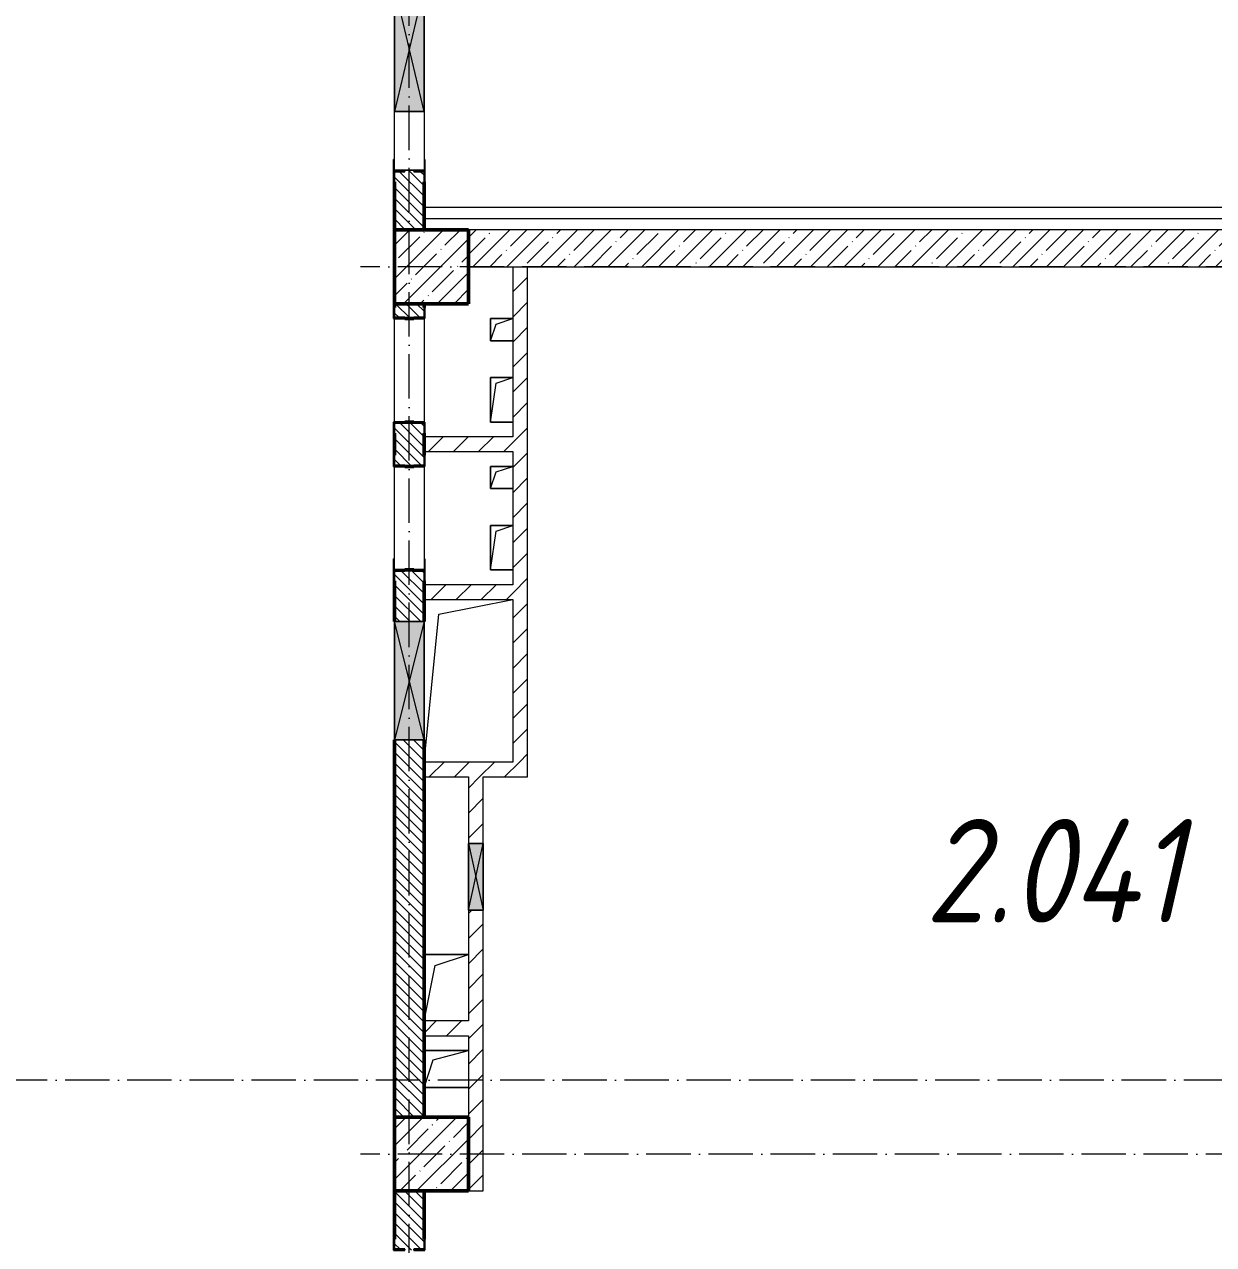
# Model space of a CAD drawing. Header units: millimetres. Extents: x -136833 to 49383, y -8033 to 344618.
# Drawn here: x -40686 to -32648, y 246515 to 254766 of the extents above; entities that cross this region are included whole.
import ezdxf

# ---------------------------------------------------------------- set-up
doc = ezdxf.new("R2010")
doc.units = ezdxf.units.MM
doc.linetypes.add('50_200_ШТРИХ_1Т_ш5_п1_п1_', pattern=[700, 500, -100, 0, -100])
for name, color, linetype, lineweight in [('A-DETL-____-OTLN-4', 7, 'Continuous', 18), ('A-DETL-GENF-OTLN', 7, 'Continuous', 9), ('A-FLOR-____-OTLN', 7, 'Continuous', 9), ('A-GENM-____-MCUT', 7, 'Continuous', 25), ('A-GENM-____-OTLN', 7, 'Continuous', 9), ('A-GENM-____-OTLN-1', 7, 'Continuous', 25), ('A-GLAZ-____-OTLN', 7, 'Continuous', 9), ('A-WALL-____-MCUT-1', 7, 'Continuous', 9), ('A-WALL-____-MCUT-2', 7, 'Continuous', 50), ('A-WALL-____-PATT-1', 7, 'Continuous', 9), ('A-WALL-FNSH-MCUT-1', 7, 'Continuous', 9), ('I-WALL-____-OTLN', 7, 'Continuous', 9), ('S-COLS-____-MCUT', 7, 'Continuous', 50), ('S-COLS-____-OTLN', 7, 'Continuous', 9), ('S-GRID-____-OTLN-1', 7, '50_200_ШТРИХ_1Т_ш5_п1_п1_', 9), ('Марки помещений', 7, 'Continuous', 9)]:
    doc.layers.add(name, color=color, linetype=linetype, lineweight=lineweight)
doc.styles.add('ISOCPEUR_I_3', font='isocpeui.ttf', dxfattribs={"width": 0.85, "height": 2.2})
pattern_1 = [(135, (-131434.413, 245796.486), (-35.35534, -35.35534), [])]
pattern_2 = [(45, (-131434.41, 245796.49), (-84.85281, 84.85281), [])]

# ---------------------------------------------------------------- blocks, each defined once
blk = doc.blocks.new('BSC_Колонна _Прямоугольная - 500х500-V23-АР1_План отверстий 2 этажа в осях 1-64_А-ГГ')
at = {"layer": 'S-COLS-____-OTLN'}
h = blk.add_hatch(dxfattribs=at)
h.set_pattern_fill('FP_52', color=256, style=0, pattern_type=2)
h.set_pattern_definition([(45, (-93500, -7331.04), (-114.04925, 114.04925), []), (45, (-93385.95, -7331.04), (-114.04925, 114.04925), [201.613, -40.323, 3.353, -36.97])])
h.paths.add_polyline_path([(-250, -250), (250, -250), (250, 250), (-250, 250)], flags=0)
at = {"layer": 'S-COLS-____-MCUT'}
for p, q in [((250, 250), (-250, 250)), ((-250, 250), (-250, -250)), ((250, -250), (250, 250)), ((-250, -250), (250, -250))]:
    blk.add_line(p, q, dxfattribs=at)
blk = doc.blocks.new('BSC_Колонна _Прямоугольная - 500х500-V78-АР1_План отверстий 2 этажа в осях 1-64_А-ГГ')
at = {"layer": 'S-COLS-____-OTLN'}
h = blk.add_hatch(dxfattribs=at)
h.set_pattern_fill('FP_107', color=256, style=0, pattern_type=2)
h.set_pattern_definition([(45, (-93500, -1331.04), (-114.04925, 114.04925), []), (45, (-93385.95, -1331.04), (-114.04925, 114.04925), [201.613, -40.323, 3.353, -36.97])])
h.paths.add_polyline_path([(-250, -250), (250, -250), (250, 250), (-250, 250)], flags=0)
at = {"layer": 'S-COLS-____-MCUT'}
for p, q in [((250, 250), (-250, 250)), ((-250, 250), (-250, -250)), ((250, -250), (250, 250)), ((-250, -250), (250, -250))]:
    blk.add_line(p, q, dxfattribs=at)
blk = doc.blocks.new('Фахверк_СКБ_Уголок - 200_3960-28268576-АР1_План отверстий 2 этажа в осях 1-64_А-ГГ')
at = {"layer": 'A-GENM-____-MCUT'}
for p, q in [((200, 156), (125, 156)), ((125, 156), (125, 81)), ((131, 81), (131, 150)), ((131, 150), (200, 150)), ((200, 150), (200, 156)), ((125, 81), (131, 81)), ((131, 19), (125, 19)), ((125, 19), (125, -56)), ((131, -50), (131, 19)), ((125, -56), (200, -56)), ((200, -50), (131, -50)), ((200, -56), (200, -50))]:
    blk.add_line(p, q, dxfattribs=at)
blk = doc.blocks.new('154_Стойка_СКБ_Уголок - СМ-2480_200-28346303-АР1_План отверстий 2 этажа в осях 1-64_А-ГГ')
at = {"layer": 'A-GENM-____-MCUT'}
for p, q in [((125, 156), (125, 81)), ((200, 156), (125, 156)), ((131, 81), (131, 150)), ((131, 150), (200, 150)), ((200, 150), (200, 156)), ((125, 81), (131, 81)), ((131, 19), (125, 19)), ((125, 19), (125, -56)), ((131, -50), (131, 19)), ((125, -56), (200, -56)), ((200, -50), (131, -50)), ((200, -56), (200, -50))]:
    blk.add_line(p, q, dxfattribs=at)
blk = doc.blocks.new('Стойка_Влож_Полоса боковая - Полоса-28213942-АР1_План отверстий 2 этажа в осях 1-64_А-ГГ')
at = {"layer": 'A-GENM-____-OTLN'}
for p, q in [((-5, 60), (0, 60)), ((-5, -60), (-5, 60)), ((0, 31), (0, -31)), ((0, -60), (-5, -60))]:
    blk.add_line(p, q, dxfattribs=at)
blk = doc.blocks.new('Стойка_Влож_Уголок_Опорный - Уголок-28213941-АР1_План отверстий 2 этажа в осях 1-64_А-ГГ')
at = {"layer": 'A-GENM-____-OTLN'}
for p, q in [((-212, -6), (-212, 0)), ((0, 0), (0, -6)), ((-212, -75), (-212, -6)), ((-212, -6), (-206, -6)), ((-212, -75), (-206, -75)), ((-6, -6), (0, -6)), ((-6, -75), (0, -75)), ((0, -6), (0, -75))]:
    blk.add_line(p, q, dxfattribs=at)
blk = doc.blocks.new('154_Стойка_СКБ_Уголок - СМ-2180_200-28268025-АР1_План отверстий 2 этажа в осях 1-64_А-ГГ')
at = {"layer": 'A-GENM-____-MCUT'}
for p, q in [((125, 156), (125, 81)), ((200, 156), (125, 156)), ((131, 81), (131, 150)), ((131, 150), (200, 150)), ((200, 150), (200, 156)), ((125, 81), (131, 81)), ((131, 19), (125, 19)), ((125, 19), (125, -56)), ((131, -50), (131, 19)), ((125, -56), (200, -56)), ((200, -50), (131, -50)), ((200, -56), (200, -50))]:
    blk.add_line(p, q, dxfattribs=at)
blk = doc.blocks.new('Фахверк_СКБ_Уголок - 200_3960_зеркало-28268689-АР1_План отверстий 2 этажа в осях 1-64_А-ГГ')
at = {"layer": 'A-GENM-____-MCUT'}
for p, q in [((200, 156), (125, 156)), ((125, 156), (125, 81)), ((131, 81), (131, 150)), ((131, 150), (200, 150)), ((200, 150), (200, 156)), ((125, 81), (131, 81)), ((131, 19), (125, 19)), ((125, 19), (125, -56)), ((131, -50), (131, 19)), ((125, -56), (200, -56)), ((200, -50), (131, -50)), ((200, -56), (200, -50))]:
    blk.add_line(p, q, dxfattribs=at)
blk = doc.blocks.new('AR_Отверстие прямоугольное _в плите_ - AR_Отверстие прямоугольное _в плите_-30423627-АР1_План отверстий 2 этажа в осях 1-64_А-ГГ')
at = {"layer": 'A-GENM-____-OTLN'}
for p, q in [((75, 75), (-75, 75)), ((-75, 75), (-75, -75)), ((-75, -75), (-37.5, 37.5)), ((-37.5, 37.5), (75, 75)), ((-75, -75), (75, -75))]:
    blk.add_line(p, q, dxfattribs=at)
blk = doc.blocks.new('AR_Отверстие прямоугольное _в плите_ - AR_Отверстие прямоугольное _в плите_-30423637-АР1_План отверстий 2 этажа в осях 1-64_А-ГГ')
at = {"layer": 'A-GENM-____-OTLN'}
for p, q in [((75, 150), (-75, 150)), ((-75, 150), (-75, -150)), ((-75, -150), (-37.5, 112.5)), ((-37.5, 112.5), (75, 150)), ((-75, -150), (75, -150))]:
    blk.add_line(p, q, dxfattribs=at)
blk = doc.blocks.new('AR_Отверстие прямоугольное _в плите_ - AR_Отверстие прямоугольное _в плите_-30552713-АР1_План отверстий 2 этажа в осях 1-64_А-ГГ')
at = {"layer": 'A-GENM-____-OTLN'}
for p, q in [((-200, 450), (300, 550)), ((-300, -550), (-200, 450))]:
    blk.add_line(p, q, dxfattribs=at)
blk = doc.blocks.new('AR_Отверстие прямоугольное _в плите_ - AR_Отверстие прямоугольное _в плите_-30552572-АР1_План отверстий 2 этажа в осях 1-64_А-ГГ')
at = {"layer": 'A-GENM-____-OTLN'}
for p, q in [((150, 125), (-150, 125)), ((-87.5, 62.5), (150, 125)), ((-150, -125), (-87.5, 62.5)), ((-150, -125), (150, -125))]:
    blk.add_line(p, q, dxfattribs=at)
blk = doc.blocks.new('AR_Отверстие прямоугольное _в плите_ - AR_Отверстие прямоугольное _в плите_-V177-АР1_План отверстий 2 этажа в осях 1-64_А-ГГ')
at = {"layer": 'A-GENM-____-OTLN'}
for p, q in [((150, 225), (-150, 225)), ((-75, 150), (150, 225)), ((-150, -225), (-75, 150))]:
    blk.add_line(p, q, dxfattribs=at)
blk = doc.blocks.new('AR_Отверстие прямоугольное _в стене_ - AR_Отверстие прямоугольное _в стене__ОВ-36856221-АР1_План отверстий 2 этажа в осях 1-64_А-ГГ')
at = {"layer": 'A-GLAZ-____-OTLN'}
blk.add_hatch(color=256, dxfattribs=at).paths.add_polyline_path([(-225, -50), (225, -50), (225, 50), (-225, 50)], flags=0)
at = {"layer": 'A-DETL-GENF-OTLN'}
for p, q in [((-225, -50), (-225, 50)), ((-225, 50), (225, 50)), ((225, 50), (-225, -50)), ((-225, 50), (225, -50)), ((225, 50), (-225, 50)), ((-225, 50), (-225, -50)), ((225, 50), (225, -50)), ((225, -50), (225, 50)), ((225, -50), (-225, -50)), ((-225, -50), (225, -50))]:
    blk.add_line(p, q, dxfattribs=at)
blk = doc.blocks.new('AR_Отверстие прямоугольное _в стене__БезПР - AR_Отверстие прямоугольное _в стене__БезПР-36854796-АР1_План отверстий 2 этажа в осях 1-64_А-ГГ')
at = {"layer": 'A-GLAZ-____-OTLN'}
blk.add_hatch(color=256, dxfattribs=at).paths.add_polyline_path([(400, -100), (400, 100), (-400, 100), (-400, -100), (355.2, -100)], flags=0)
at = {"layer": 'A-DETL-GENF-OTLN'}
for p, q in [((-400, -100), (-400, 100)), ((-400, 100), (400, 100)), ((400, 100), (-400, -100)), ((-400, 100), (400, -100)), ((400, 100), (-400, 100)), ((-400, 100), (-400, -100)), ((400, 100), (400, -100)), ((400, -100), (400, 100)), ((400, -100), (-400, -100)), ((-400, -100), (400, -100))]:
    blk.add_line(p, q, dxfattribs=at)
at = {"layer": 'A-GLAZ-____-OTLN'}
blk.add_line((400, 100), (-400, 100), dxfattribs=at)
blk = doc.blocks.new('AR_Отверстие прямоугольное _в стене_ - AR_Отверстие прямоугольное _в стене__ОВ-36798040-АР1_План отверстий 2 этажа в осях 1-64_А-ГГ')
at = {"layer": 'A-GLAZ-____-OTLN'}
blk.add_hatch(color=256, dxfattribs=at).paths.add_polyline_path([(425, -100), (425, 100), (-425, 100), (-425, -100)], flags=0)
at = {"layer": 'A-DETL-GENF-OTLN'}
for p, q in [((-425, -100), (-425, 100)), ((-425, 100), (425, 100)), ((425, 100), (-425, -100)), ((-425, 100), (425, -100)), ((425, 100), (-425, 100)), ((-425, 100), (-425, -100)), ((425, 100), (425, -100)), ((425, -100), (425, 100)), ((425, -100), (-425, -100)), ((-425, -100), (425, -100))]:
    blk.add_line(p, q, dxfattribs=at)
blk = doc.blocks.new('3эт')
at = {"layer": 'S-GRID-____-OTLN-1', "color": 251, "ltscale": 0.6, "true_color": 0x636466}
for p, q in [((377120.7, -91346.1), (377120.7, -36982.5)), ((387845.1, -79532.4), (376792, -79532.4)), ((387697.2, -85032.4), (279101.9, -85032.4)), ((387845.1, -85532.4), (376792, -85532.4))]:
    blk.add_line(p, q, dxfattribs=at)

msp = doc.modelspace()

# ---------------------------------------------------------------- hatches: boundary and pattern name
at = {"layer": 'A-WALL-____-PATT-1'}
h = msp.add_hatch(dxfattribs=at)
h.set_pattern_fill('FP_6', color=256, style=0, pattern_type=2)
h.set_pattern_definition(pattern_1)
h.paths.add_polyline_path([(-37984.4, 253377.5), (-37984.4, 253771.5), (-38053.4, 253771.5), (-38053.4, 253777.5), (-38115.4, 253777.5), (-38115.4, 253771.5), (-38184.4, 253771.5), (-38184.4, 253377.5)], flags=0)
h.paths.add_polyline_path([(-38053.4, 255477.5), (-38053.4, 255483.5), (-37984.4, 255483.5), (-37984.4, 255877.5), (-38184.4, 255877.5), (-38184.4, 255483.5), (-38115.4, 255483.5), (-38115.4, 255477.5)], flags=0)
h = msp.add_hatch(dxfattribs=at)
h.set_pattern_fill('FP_25', color=256, style=0, pattern_type=2)
h.set_pattern_definition([(45, (-131434.41, 245796.49), (-114.04925, 114.04925), []), (45, (-131320.36, 245796.49), (-114.04925, 114.04925), [201.612, -40.322, 3.353, -36.97])])
h.paths.add_polyline_path([(-30684.4, 253127.5), (-30684.4, 253377.5), (-37684.4, 253377.5), (-37684.4, 253127.5), (-30702.6, 253127.5)], flags=0)
h = msp.add_hatch(dxfattribs=at)
h.set_pattern_fill('FP_4', color=256, style=0, pattern_type=2)
h.set_pattern_definition(pattern_2)
h.paths.add_polyline_path([(-37284.4, 249777.5), (-37284.4, 253127.5), (-37384.4, 253127.5), (-37384.4, 249777.5)], flags=0)
h = msp.add_hatch(dxfattribs=at)
h.set_pattern_fill('FP_6', color=256, style=0, pattern_type=2)
h.set_pattern_definition(pattern_1)
h.paths.add_polyline_path([(-38184.4, 247377.5), (-37984.4, 247377.5), (-37984.4, 249927.5), (-38184.4, 249927.5)], flags=0)
h.paths.add_polyline_path([(-38003.3, 250727.5), (-37984.4, 250727.5), (-37984.7, 251071.5), (-38053.4, 251071.5), (-38053.4, 251077.5), (-38115.4, 251077.5), (-38115.4, 251071.5), (-38184.4, 251071.5), (-38184.4, 250727.5), (-38053.4, 250727.5)], flags=0)
h.paths.add_polyline_path([(-38053.4, 251777.5), (-38053.4, 251783.5), (-37984.4, 251783.5), (-37984.4, 252071.5), (-38053.4, 252071.5), (-38053.4, 252077.5), (-38115.4, 252077.5), (-38115.4, 252071.5), (-38184.4, 252071.5), (-38184.4, 251783.5), (-38115.4, 251783.5), (-38115.4, 251777.5)], flags=0)
h.paths.add_polyline_path([(-38053.4, 252777.5), (-38053.4, 252783.5), (-37984.4, 252783.5), (-37984.4, 252877.5), (-38184.4, 252877.5), (-38184.4, 252783.5), (-38115.4, 252783.5), (-38115.4, 252777.5)], flags=0)
h = msp.add_hatch(dxfattribs=at)
h.set_pattern_fill('FP_4', color=256, style=0, pattern_type=2)
h.set_pattern_definition(pattern_2)
h.paths.add_polyline_path([(-37384.4, 251877.5), (-37384.4, 251977.5), (-37984.4, 251977.5), (-37984.4, 251877.5), (-37772.5, 251877.5)], flags=0)
h = msp.add_hatch(dxfattribs=at)
h.set_pattern_fill('FP_4', color=256, style=0, pattern_type=2)
h.set_pattern_definition(pattern_2)
h.paths.add_polyline_path([(-37384.4, 250877.5), (-37384.4, 250977.5), (-37984.4, 250977.5), (-37984.4, 250877.5), (-37772.5, 250877.5)], flags=0)
h = msp.add_hatch(dxfattribs=at)
h.set_pattern_fill('FP_4', color=256, style=0, pattern_type=2)
h.set_pattern_definition(pattern_2)
h.paths.add_polyline_path([(-37984.4, 249677.5), (-37284.4, 249677.5), (-37284.4, 249777.5), (-37984.4, 249777.5)], flags=0)
h = msp.add_hatch(dxfattribs=at)
h.set_pattern_fill('FP_4', color=256, style=0, pattern_type=2)
h.set_pattern_definition(pattern_2)
h.paths.add_polyline_path([(-37584.4, 246877.5), (-37584.4, 248777.5), (-37684.4, 248777.5), (-37684.4, 246877.5)], flags=0)
h.paths.add_polyline_path([(-37584.4, 249227.5), (-37584.4, 249677.5), (-37684.4, 249677.5), (-37684.4, 249227.5), (-37611.7, 249227.5)], flags=0)
h = msp.add_hatch(dxfattribs=at)
h.set_pattern_fill('FP_4', color=256, style=0, pattern_type=2)
h.set_pattern_definition(pattern_2)
h.paths.add_polyline_path([(-37984.4, 247927.5), (-37684.4, 247927.5), (-37684.4, 248027.5), (-37984.4, 248027.5)], flags=0)
h = msp.add_hatch(dxfattribs=at)
h.set_pattern_fill('FP_6', color=256, style=0, pattern_type=2)
h.set_pattern_definition(pattern_1)
h.paths.add_polyline_path([(-37984.4, 244377.5), (-37984.4, 244771.5), (-38053.4, 244771.5), (-38053.4, 244777.5), (-38115.4, 244777.5), (-38115.4, 244771.5), (-38184.4, 244771.5), (-38184.4, 244377.5), (-38024.4, 244377.5)], flags=0)
h.paths.add_polyline_path([(-38053.4, 246477.5), (-38053.4, 246483.5), (-37984.4, 246483.5), (-37984.4, 246877.5), (-38184.4, 246877.5), (-38184.4, 246483.5), (-38115.4, 246483.5), (-38115.4, 246477.5)], flags=0)

# ---------------------------------------------------------------- linework, layer by layer
at = {"layer": 'A-DETL-____-OTLN-4'}
for p, q in [((-30434.4, 253527.5), (-37984.4, 253527.5)), ((-30434.4, 253452.5), (-37984.4, 253452.5))]:
    msp.add_line(p, q, dxfattribs=at)
at = {"layer": 'A-FLOR-____-OTLN'}
for p, q in [((-37534.4, 252777.5), (-37384.4, 252777.5)), ((-37534.4, 252627.5), (-37534.4, 252777.5)), ((-37384.4, 252627.5), (-37534.4, 252627.5)), ((-37534.4, 252377.5), (-37384.4, 252377.5)), ((-37534.4, 252077.5), (-37534.4, 252377.5)), ((-37384.4, 252077.5), (-37534.4, 252077.5)), ((-37534.4, 251777.5), (-37384.4, 251777.5)), ((-37534.4, 251627.5), (-37534.4, 251777.5)), ((-37384.4, 251627.5), (-37534.4, 251627.5)), ((-37534.4, 251377.5), (-37384.4, 251377.5)), ((-37534.4, 251077.5), (-37534.4, 251377.5)), ((-37384.4, 251077.5), (-37534.4, 251077.5)), ((-37984.4, 248477.5), (-37684.4, 248477.5)), ((-37984.4, 247827.5), (-37684.4, 247827.5)), ((-37684.4, 247577.5), (-37984.4, 247577.5))]:
    msp.add_line(p, q, dxfattribs=at)
at = {"layer": 'A-WALL-____-MCUT-1'}
for p, q in [((-30684.4, 253377.5), (-37684.4, 253377.5)), ((-37684.4, 253127.5), (-30684.4, 253127.5))]:
    msp.add_line(p, q, dxfattribs=at)
at = {"layer": 'A-WALL-____-MCUT-2'}
for p, q in [((-38184.4, 253702.5), (-38184.4, 253377.5)), ((-37984.4, 253377.5), (-37984.4, 253702.5)), ((-38184.4, 252877.5), (-38184.4, 252852.5)), ((-37984.4, 252852.5), (-37984.4, 252877.5)), ((-38115.4, 252777.5), (-38053.4, 252777.5)), ((-38053.4, 252077.5), (-38115.4, 252077.5)), ((-38184.4, 252002.5), (-38184.4, 251852.5)), ((-37984.4, 251852.5), (-37984.4, 252002.5)), ((-38115.4, 251777.5), (-38053.4, 251777.5)), ((-38184.4, 251002.5), (-38184.4, 250727.5)), ((-38053.4, 251077.5), (-38115.4, 251077.5)), ((-37984.4, 250727.5), (-37984.4, 251002.5)), ((-38184.4, 249927.5), (-38184.4, 247377.5)), ((-37984.4, 247377.5), (-37984.4, 249927.5)), ((-38184.4, 246877.5), (-38184.4, 246552.5)), ((-37984.4, 246552.5), (-37984.4, 246877.5))]:
    msp.add_line(p, q, dxfattribs=at)
at = {"layer": 'A-WALL-FNSH-MCUT-1'}
for p, q in [((-37384.4, 253127.5), (-37384.4, 251977.5)), ((-37284.4, 249677.5), (-37284.4, 253127.5)), ((-37384.4, 251977.5), (-37984.4, 251977.5)), ((-37984.4, 251877.5), (-37384.4, 251877.5)), ((-37384.4, 251877.5), (-37384.4, 250977.5)), ((-37384.4, 250977.5), (-37984.4, 250977.5)), ((-37984.4, 250877.5), (-37384.4, 250877.5)), ((-37384.4, 250877.5), (-37384.4, 249777.5)), ((-37384.4, 249777.5), (-37984.4, 249777.5)), ((-37984.4, 249677.5), (-37684.4, 249677.5)), ((-37684.4, 249677.5), (-37684.4, 249227.5)), ((-37584.4, 249227.5), (-37584.4, 249677.5)), ((-37584.4, 249677.5), (-37284.4, 249677.5)), ((-37684.4, 248777.5), (-37684.4, 248027.5)), ((-37584.4, 246877.5), (-37584.4, 248777.5)), ((-37684.4, 248027.5), (-37984.4, 248027.5)), ((-37984.4, 247927.5), (-37684.4, 247927.5)), ((-37684.4, 247927.5), (-37684.4, 247377.5)), ((-37684.4, 246877.5), (-37584.4, 246877.5))]:
    msp.add_line(p, q, dxfattribs=at)
at = {"layer": 'I-WALL-____-OTLN'}
for p, q in [((-38184.4, 253777.5), (-38184.4, 254177.5)), ((-37984.4, 254177.5), (-37984.4, 253777.5)), ((-38184.4, 252077.5), (-38184.4, 252777.5)), ((-37984.4, 252777.5), (-37984.4, 252077.5)), ((-38184.4, 251077.5), (-38184.4, 251777.5)), ((-37984.4, 251777.5), (-37984.4, 251077.5))]:
    msp.add_line(p, q, dxfattribs=at)

# ---------------------------------------------------------------- block references
msp.add_blockref('3эт', (-415205.1, 332659.9))
at = {"layer": 'A-GENM-____-OTLN'}
for name, p, rotation in [('Стойка_Влож_Уголок_Опорный - Уголок-28213941-АР1_План отверстий 2 этажа в осях 1-64_А-ГГ', (-38190.4, 253777.5), 180), ('Стойка_Влож_Полоса боковая - Полоса-28213942-АР1_План отверстий 2 этажа в осях 1-64_А-ГГ', (-38084.4, 253777.5), 269.9999999999999), ('Стойка_Влож_Уголок_Опорный - Уголок-28213941-АР1_План отверстий 2 этажа в осях 1-64_А-ГГ', (-38190.4, 251077.5), 180)]:
    msp.add_blockref(name, p, dxfattribs=dict(at, rotation=rotation))
for name, p in [('AR_Отверстие прямоугольное _в плите_ - AR_Отверстие прямоугольное _в плите_-30423627-АР1_План отверстий 2 этажа в осях 1-64_А-ГГ', (-37459.4, 252702.5)), ('AR_Отверстие прямоугольное _в плите_ - AR_Отверстие прямоугольное _в плите_-30423637-АР1_План отверстий 2 этажа в осях 1-64_А-ГГ', (-37459.4, 252227.5)), ('AR_Отверстие прямоугольное _в плите_ - AR_Отверстие прямоугольное _в плите_-30423627-АР1_План отверстий 2 этажа в осях 1-64_А-ГГ', (-37459.4, 251702.5)), ('AR_Отверстие прямоугольное _в плите_ - AR_Отверстие прямоугольное _в плите_-30423637-АР1_План отверстий 2 этажа в осях 1-64_А-ГГ', (-37459.4, 251227.5)), ('AR_Отверстие прямоугольное _в плите_ - AR_Отверстие прямоугольное _в плите_-30552713-АР1_План отверстий 2 этажа в осях 1-64_А-ГГ', (-37684.4, 250327.5)), ('AR_Отверстие прямоугольное _в плите_ - AR_Отверстие прямоугольное _в плите_-V177-АР1_План отверстий 2 этажа в осях 1-64_А-ГГ', (-37834.4, 248252.5)), ('AR_Отверстие прямоугольное _в плите_ - AR_Отверстие прямоугольное _в плите_-30552572-АР1_План отверстий 2 этажа в осях 1-64_А-ГГ', (-37834.4, 247702.5))]:
    msp.add_blockref(name, p, dxfattribs=at)
at = {"layer": 'A-GENM-____-OTLN-1'}
for name, p, rotation in [('154_Стойка_СКБ_Уголок - СМ-2480_200-28346303-АР1_План отверстий 2 этажа в осях 1-64_А-ГГ', (-38134.4, 253902.5), 269.9999999999999), ('Фахверк_СКБ_Уголок - 200_3960_зеркало-28268689-АР1_План отверстий 2 этажа в осях 1-64_А-ГГ', (-38034.4, 252652.5), 89.9999999999999), ('Фахверк_СКБ_Уголок - 200_3960-28268576-АР1_План отверстий 2 этажа в осях 1-64_А-ГГ', (-38134.4, 252202.5), 269.9999999999999), ('Фахверк_СКБ_Уголок - 200_3960_зеркало-28268689-АР1_План отверстий 2 этажа в осях 1-64_А-ГГ', (-38034.4, 251652.5), 89.9999999999999), ('154_Стойка_СКБ_Уголок - СМ-2180_200-28268025-АР1_План отверстий 2 этажа в осях 1-64_А-ГГ', (-38134.4, 251202.5), 269.9999999999999), ('Фахверк_СКБ_Уголок - 200_3960-28268576-АР1_План отверстий 2 этажа в осях 1-64_А-ГГ', (-38034.4, 246352.5), 89.9999999999999)]:
    msp.add_blockref(name, p, dxfattribs=dict(at, rotation=rotation))
at = {"layer": 'A-GLAZ-____-OTLN'}
for name, p, rotation in [('AR_Отверстие прямоугольное _в стене_ - AR_Отверстие прямоугольное _в стене__ОВ-36798040-АР1_План отверстий 2 этажа в осях 1-64_А-ГГ', (-38084.4, 254602.5), 269.9999999999999), ('AR_Отверстие прямоугольное _в стене__БезПР - AR_Отверстие прямоугольное _в стене__БезПР-36854796-АР1_План отверстий 2 этажа в осях 1-64_А-ГГ', (-38084.4, 250327.5), 269.9999999999999), ('AR_Отверстие прямоугольное _в стене_ - AR_Отверстие прямоугольное _в стене__ОВ-36856221-АР1_План отверстий 2 этажа в осях 1-64_А-ГГ', (-37634.4, 249002.5), 90)]:
    msp.add_blockref(name, p, dxfattribs=dict(at, rotation=rotation))
at = {"layer": 'S-COLS-____-OTLN'}
for name, p in [('BSC_Колонна _Прямоугольная - 500х500-V23-АР1_План отверстий 2 этажа в осях 1-64_А-ГГ', (-37934.4, 253127.5)), ('BSC_Колонна _Прямоугольная - 500х500-V78-АР1_План отверстий 2 этажа в осях 1-64_А-ГГ', (-37934.4, 247127.5))]:
    msp.add_blockref(name, p, dxfattribs=at)

# ---------------------------------------------------------------- texts
at = {"layer": 'Марки помещений', "insert": (-34597.5, 249393.3), "char_height": 700, "width": 769.62, "attachment_point": 1, "style": 'ISOCPEUR_I_3'}
msp.add_mtext('2.041', dxfattribs=at)

doc.saveas('drawing.dxf')
